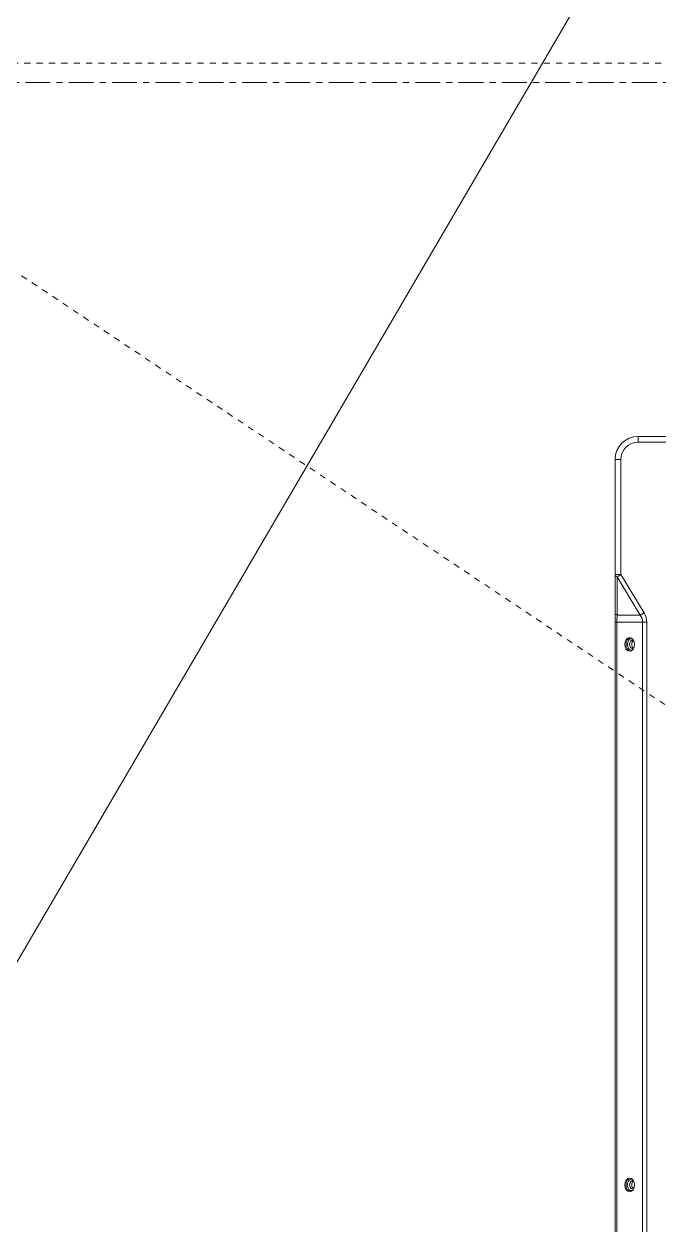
# Model space of a CAD drawing. Header units: millimetres. Extents: x 147619 to 200208, y -27981 to 8299.
# Drawn here: x 165825 to 166151, y -586 to 30 of the extents above; entities that cross this region are included whole.
import ezdxf

# ---------------------------------------------------------------- set-up
doc = ezdxf.new("R2010")
doc.units = ezdxf.units.MM
doc.linetypes.add('Dash', pattern=[6.35, 3.175, -3.175])
doc.linetypes.add('轴网线', pattern=[22.24, 12.7, -3.18, 3.18, -3.18])
for name, color, linetype, lineweight in [('0-1', 7, 'Continuous', 5), ('A-DETL-WIDE', 7, 'Continuous', 80), ('G-IMPT', 7, 'Continuous', 5), ('M-EQPM', 7, 'Continuous', 5), ('M-EQPM-3', 7, 'Continuous', 80)]:
    doc.layers.add(name, color=color, linetype=linetype, lineweight=lineweight)
for name, color, linetype, lineweight, true_color in [('0-2', 7, 'Continuous', 5, 0x515151), ('G-ANNO-TEXT-2', 3, 'Continuous', 5, 0x00ff00), ('G-IMPT-2', 7, 'Continuous', 5, 0x666666), ('M-EQPM-HDLN-1', 7, 'Dash', 5, 0x515151), ('S-GRID-1', 7, '轴网线', 5, 0x5151ff)]:
    doc.layers.add(name, color=color, linetype=linetype, lineweight=lineweight, true_color=true_color)

# ---------------------------------------------------------------- blocks, each defined once
blk = doc.blocks.new('TJ空调外机 - TJ空调外机1800_1200-1400100-10-003 三层空调通风平面图')
at = {"layer": 'M-EQPM-HDLN-1'}
for q in [(900, -600), (900, 600)]:
    blk.add_line((-900, 600), q, dxfattribs=at)
blk = doc.blocks.new('YXQH_AR_B9-20_rvt-1-10-003 三层空调通风平面图')
at = {"layer": 'S-GRID-1'}
blk.add_line((199020.52, 0), (148552.58, 0), dxfattribs=at)
at = {"layer": '0-2'}
blk.add_blockref('TJ空调外机 - TJ空调外机1800_1200-1400100-10-003 三层空调通风平面图', (166560.01, -590.02), dxfattribs=at)
blk = doc.blocks.new('RUXYQ14BA - top_dwg-2991071-10-003 三层空调通风平面图')
at = {"layer": 'G-IMPT', "flags": 128}
for points in [[(183.55, 255.19), (243.11, 255.19), (262.78, 255.19), (267.56, 255.19), (1319.06, 255.19), (1323.84, 255.19), (1343.51, 255.19), (1403.06, 255.19)], [(171.76, -501.3), (171.76, -442.24), (171.76, -422.58), (171.76, -417.8), (171.76, 159.89), (171.76, 164.68), (171.76, 184.34), (171.76, 243.4)]]:
    blk.add_lwpolyline(points, dxfattribs=at)
at = {"layer": 'G-IMPT'}
blk.add_arc((183.55, 243.4), 11.8, 90, 180, dxfattribs=at)
for centre in [(179.25, 148.44), (179.25, -128.95)]:
    blk.add_ellipse(centre, major_axis=(0, 3.5), ratio=0.707107, dxfattribs=at)
for centre, major_axis, start_param, end_param in [((179.82, 148.44), (0, 3.5), 0.114534, 3.027059), ((181.85, 148.44), (0, 2.15), 0.421495, 2.716531), ((179.82, -128.95), (0, 3.5), 0.114536, 3.027057), ((181.85, -128.95), (0, 2.15), 0.420294, 2.707251)]:
    blk.add_ellipse(centre, major_axis=major_axis, ratio=0.707107, start_param=start_param, end_param=end_param, dxfattribs=at)
for points, knots in [([(180.71, 150.58), (180.74, 150.58), (180.89, 150.61), (181.06, 150.53), (181.22, 150.4), (181.23, 150.39)], [0, 0, 0, 0, 0.0376259, 0.300995, 0.3150279, 0.3150279, 0.3150279, 0.3150279]), ([(180.71, -126.81), (180.74, -126.81), (180.89, -126.78), (181.06, -126.86), (181.23, -126.99), (181.24, -127)], [0, 0, 0, 0, 0.0376259, 0.300995, 0.3193476, 0.3193476, 0.3193476, 0.3193476])]:
    blk.add_open_spline(points, degree=3, knots=knots, dxfattribs=at)
at = {"layer": 'G-IMPT-2', "flags": 128}
for points in [[(263.95, 242.29), (262.78, 240.34), (243.11, 252.2), (183.55, 252.2), (183.55, 255.19)], [(171.76, 243.4), (174.76, 243.4), (174.76, 184.34), (186.61, 164.68), (184.66, 163.5), (172.81, 183.16), (172.81, 163.5), (184.66, 163.5)], [(171.76, 184.34), (174.76, 184.34), (172.81, 183.16)], [(185.87, -417.8), (185.87, 159.89), (172.64, 159.89), (171.76, 159.89)], [(185.87, 159.89), (187.99, 159.89), (187.99, -417.8), (185.87, -417.8), (172.64, -417.8), (172.64, 159.89)]]:
    blk.add_lwpolyline(points, dxfattribs=at)
at = {"layer": 'G-IMPT-2'}
blk.add_arc((183.55, 243.4), 8.8, 90, 180, dxfattribs=at)
for centre, major_axis, ratio, start_param, end_param in [((174.76, 184.34), (3, 0), 0.516334, 3.141593, 4.004199), ((174.76, 164.68), (3, 0), 0.516334, 3.141593, 4.004199), ((174.76, 159.89), (0, 9.2), 0.230578, 1.1678, 1.570796), ((170.75, 159.89), (15.13, 0), 0.60798, 0, 0.402997), ((170.75, 159.89), (17.25, 0), 0.707107, 0, 0.402997), ((180.15, 148.44), (0, 2.95), 0.707107, 0, 3.40483), ((180.72, 148.44), (0, 2.15), 0.707107, 0.000965, 3.141593), ((180.15, 148.44), (0, 2.95), 0.707107, 6.024815, 6.283185), ((180.72, 148.44), (0, 2.15), 0.707107, 3.141593, 3.158144), ((180.15, -128.95), (0, 2.95), 0.707107, 6.024815, 9.424778), ((180.72, -128.95), (0, 2.15), 0.707107, 0.000965, 3.158144), ((180.15, -128.95), (0, 2.95), 0.707107, 3.141593, 3.404829)]:
    blk.add_ellipse(centre, major_axis=major_axis, ratio=ratio, start_param=start_param, end_param=end_param, dxfattribs=at)
blk = doc.blocks.new('RUXYQ14BA - top_dwg-V221-10-003 三层空调通风平面图')
at = {"layer": 'A-DETL-WIDE'}
blk.add_ellipse((180.72, 148.44), major_axis=(0, 2.15), ratio=0.707107, start_param=3.141593, end_param=3.158144, dxfattribs=at)
at = {"layer": 'G-IMPT', "flags": 128}
for points in [[(183.55, 255.19), (243.11, 255.19), (262.78, 255.19), (267.56, 255.19), (1319.06, 255.19), (1323.84, 255.19), (1343.51, 255.19), (1403.06, 255.19)], [(171.76, -501.3), (171.76, -442.24), (171.76, -422.58), (171.76, -417.8), (171.76, 159.89), (171.76, 164.68), (171.76, 184.34), (171.76, 243.4)]]:
    blk.add_lwpolyline(points, dxfattribs=at)
at = {"layer": 'G-IMPT'}
blk.add_arc((183.55, 243.4), 11.8, 90, 180, dxfattribs=at)
for centre in [(179.25, 148.44), (179.25, -128.95)]:
    blk.add_ellipse(centre, major_axis=(0, 3.5), ratio=0.707107, dxfattribs=at)
for centre, major_axis, start_param, end_param in [((179.82, 148.44), (0, 3.5), 0.114534, 3.027059), ((181.85, 148.44), (0, 2.15), 0.421495, 2.716531), ((179.82, -128.95), (0, 3.5), 0.114536, 3.027057), ((181.85, -128.95), (0, 2.15), 0.420294, 2.707251)]:
    blk.add_ellipse(centre, major_axis=major_axis, ratio=0.707107, start_param=start_param, end_param=end_param, dxfattribs=at)
for points, knots in [([(180.71, 150.58), (180.74, 150.58), (180.89, 150.61), (181.06, 150.53), (181.22, 150.4), (181.23, 150.39)], [0, 0, 0, 0, 0.0376259, 0.300995, 0.3150279, 0.3150279, 0.3150279, 0.3150279]), ([(180.71, -126.81), (180.74, -126.81), (180.89, -126.78), (181.06, -126.86), (181.23, -126.99), (181.24, -127)], [0, 0, 0, 0, 0.0376259, 0.300995, 0.3193476, 0.3193476, 0.3193476, 0.3193476])]:
    blk.add_open_spline(points, degree=3, knots=knots, dxfattribs=at)
at = {"layer": 'G-IMPT-2', "flags": 128}
for points in [[(263.95, 242.29), (262.78, 240.34), (243.11, 252.2), (183.55, 252.2), (183.55, 255.19)], [(171.76, 243.4), (174.76, 243.4), (174.76, 184.34), (186.61, 164.68), (184.66, 163.5), (172.81, 183.16), (172.81, 163.5), (184.66, 163.5)], [(171.76, 184.34), (174.76, 184.34), (172.81, 183.16)], [(185.87, -417.8), (185.87, 159.89), (172.64, 159.89), (171.76, 159.89)], [(185.87, 159.89), (187.99, 159.89), (187.99, -417.8), (185.87, -417.8), (172.64, -417.8), (172.64, 159.89)]]:
    blk.add_lwpolyline(points, dxfattribs=at)
at = {"layer": 'G-IMPT-2'}
blk.add_arc((183.55, 243.4), 8.8, 90, 180, dxfattribs=at)
for centre, major_axis, ratio, start_param, end_param in [((174.76, 184.34), (3, 0), 0.516334, 3.141593, 4.004199), ((174.76, 164.68), (3, 0), 0.516334, 3.141593, 4.004199), ((174.76, 159.89), (0, 9.2), 0.230578, 1.1678, 1.570796), ((170.75, 159.89), (15.13, 0), 0.60798, 0, 0.402997), ((170.75, 159.89), (17.25, 0), 0.707107, 0, 0.402997), ((180.15, 148.44), (0, 2.95), 0.707107, 0, 3.40483), ((180.72, 148.44), (0, 2.15), 0.707107, 0.000965, 3.141593), ((180.15, 148.44), (0, 2.95), 0.707107, 6.024815, 6.283185), ((180.72, 148.44), (0, 2.15), 0.707107, 3.141593, 3.158144), ((180.15, -128.95), (0, 2.95), 0.707107, 6.024815, 9.424778), ((180.72, -128.95), (0, 2.15), 0.707107, 0.000965, 3.158144), ((180.15, -128.95), (0, 2.95), 0.707107, 3.141593, 3.404829)]:
    blk.add_ellipse(centre, major_axis=major_axis, ratio=ratio, start_param=start_param, end_param=end_param, dxfattribs=at)
blk = doc.blocks.new('RUXYQ14BA - RUXYQ14BA-2991177-10-003 三层空调通风平面图')
at = {"layer": 'M-EQPM'}
for p, q in [((609.88, 768.29), (-609.86, 768.29)), ((-621.55, 756.6), (-621.55, 11.66))]:
    blk.add_line(p, q, dxfattribs=at)
blk.add_arc((-609.86, 756.6), 11.69, 90, 180, dxfattribs=at)
for name in ['RUXYQ14BA - top_dwg-2991071-10-003 三层空调通风平面图', 'RUXYQ14BA - top_dwg-V221-10-003 三层空调通风平面图']:
    blk.add_blockref(name, (-793.31, 513.1))

msp = doc.modelspace()

# ---------------------------------------------------------------- linework, layer by layer
at = {"layer": 'G-ANNO-TEXT-2'}
msp.add_line((165504.78, -992.76), (167252.28, 1995.15), dxfattribs=at)

# ---------------------------------------------------------------- block references
at = {"layer": '0-1'}
msp.add_blockref('YXQH_AR_B9-20_rvt-1-10-003 三层空调通风平面图', (0, 0), dxfattribs=at)
at = {"layer": 'M-EQPM-3'}
msp.add_blockref('RUXYQ14BA - RUXYQ14BA-2991177-10-003 三层空调通风平面图', (166750.01, -950), dxfattribs=at)

doc.saveas('drawing.dxf')
